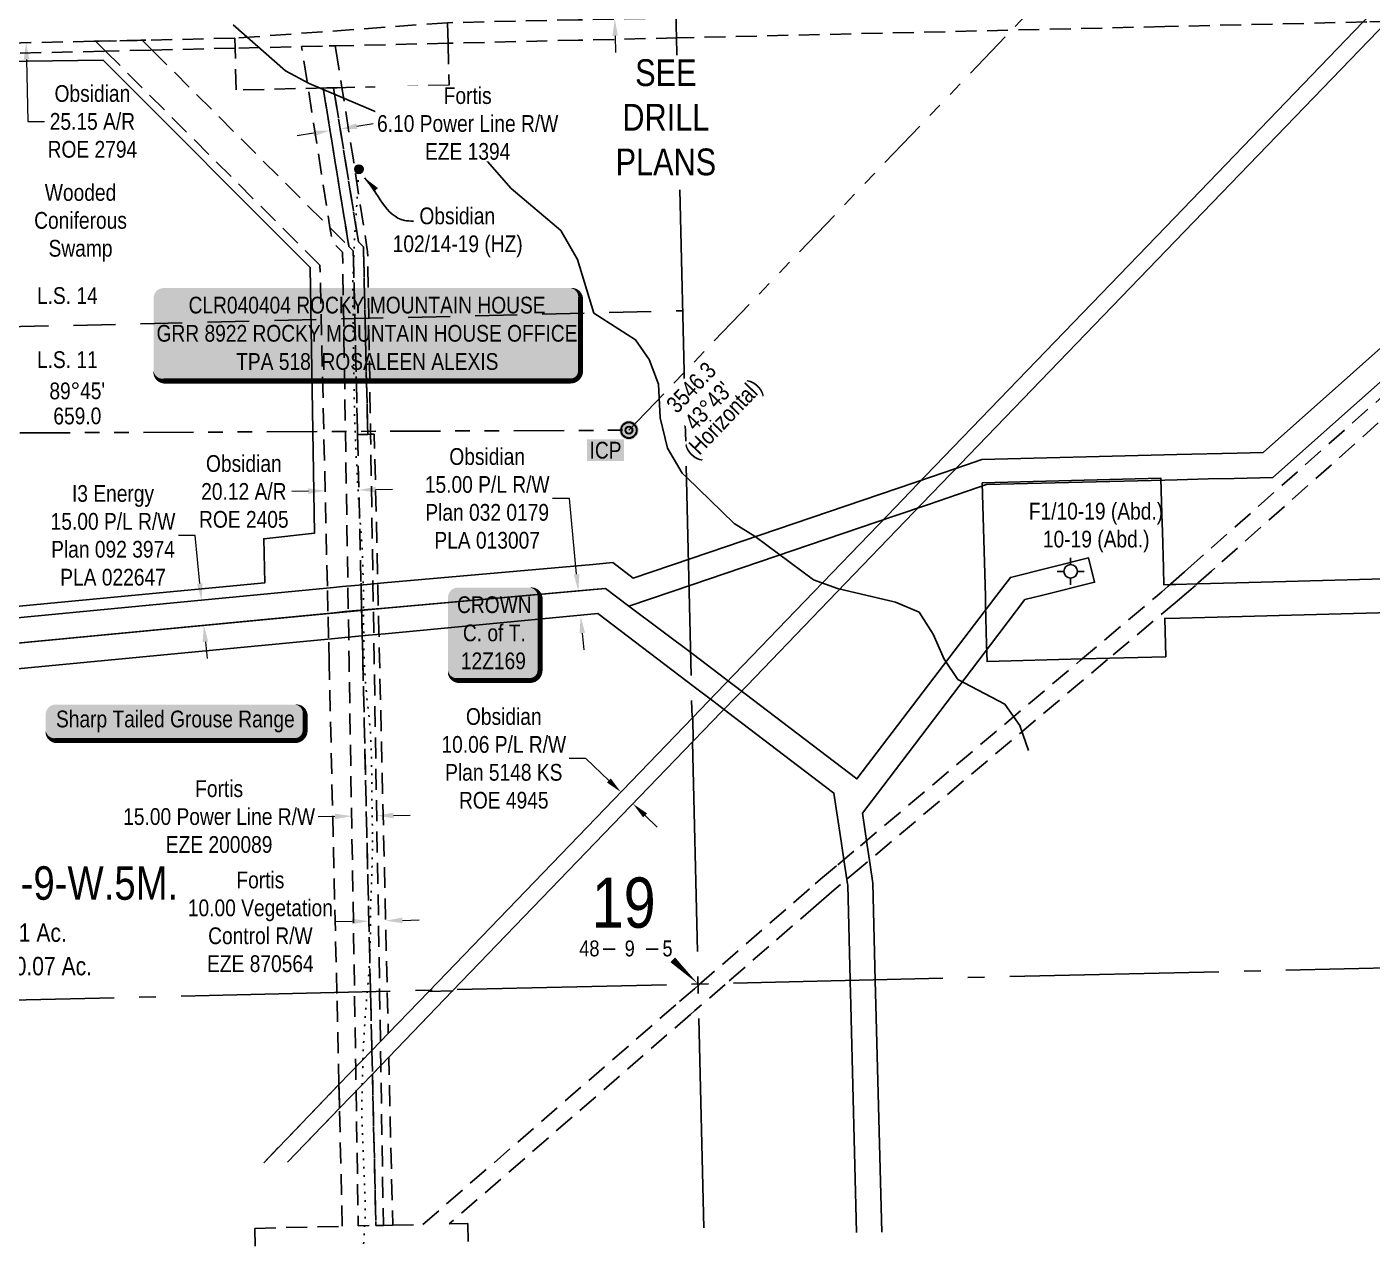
# Model space of a CAD drawing. Extents: x 608511 to 625740, y 5884551 to 5895090.
# Drawn here: x 612879 to 613683, y 5890809 to 5891537 of the extents above; entities that cross this region are included whole.
import ezdxf
from ezdxf.enums import TextEntityAlignment as Align

# ---------------------------------------------------------------- set-up
doc = ezdxf.new("R2010")
doc.units = 0
doc.header["$LTSCALE"] = 5
doc.header["$PDSIZE"] = 0.5
for name, pattern in [('foc-ACCESSROAD', [3.75, 2.5, -1.25]), ('foc-DOT', [1, 0.2, -0.8]), ('foc-DRILLPATH', [14.75, 6, -1.75, 1.75, -1.75, 1.75, -1.75]), ('foc-FLOWLINE', [3.75, 2.5, -1.25]), ('foc-LSD', [8, 5, -3]), ('foc-QUARTERLINE', [33, 25, -3, 2, -3])]:
    doc.linetypes.add(name, pattern=pattern)
doc.layers.get('Defpoints').update_dxf_attribs({"color": 9})
for name, color, linetype in [('10', 1, 'Continuous'), ('9', 3, 'Continuous'), ('ABADATA-DRILL', 8, 'foc-DOT'), ('ABADATA-DRILL-T', 8, 'Continuous'), ('AS-OWNER', 7, 'Continuous'), ('AS-WILDLIFE-BLOCK', 131, 'Continuous'), ('C-AR', 13, 'foc-ACCESSROAD'), ('C-RW', 13, 'Continuous'), ('C-SYMBOL', 7, 'Continuous'), ('C-WS', 13, 'foc-ACCESSROAD'), ('F-AR', 190, 'foc-ACCESSROAD'), ('F-EZE', 190, 'foc-FLOWLINE'), ('L-AREAREQUIRED', 7, 'Continuous'), ('L-BD', 7, 'Continuous'), ('L-DETAIL-T', 3, 'Continuous'), ('L-MON', 1, 'Continuous'), ('L-SECLBL', 7, 'Continuous'), ('L-SECQ', 8, 'foc-QUARTERLINE'), ('L-SECTION-LSD', 7, 'foc-LSD'), ('MSL', 7, 'Continuous'), ('P-PDRILLPATH', 12, 'foc-DRILLPATH'), ('T-WATER', 160, 'Continuous'), ('WETLAND', 143, 'Continuous')]:
    doc.layers.add(name, color=color, linetype=linetype)
for name, color, linetype, lineweight in [('C-AR-T', 13, 'Continuous', 9), ('C-RW-T', 13, 'Continuous', 9), ('F-EZE-T', 190, 'Continuous', 9)]:
    doc.layers.add(name, color=color, linetype=linetype, lineweight=lineweight)
doc.styles.add('100L', font='ARIALN.TTF', dxfattribs={"height": 11})
doc.styles.add('175L', font='ARIALN.TTF', dxfattribs={"height": 20})
doc.styles.add('80', font='ARIALN.TTF', dxfattribs={"height": 10})
doc.styles.add('80CG', font='ARIALN.TTF', dxfattribs={"height": 10})
doc.styles.add('80L', font='ARIALN.TTF', dxfattribs={"height": 10})
doc.styles.add('SIMPLEX', font='ARIALN.TTF')
doc.dimstyles.new('Compass 5 000', dxfattribs={"dimscale": 5, "dimtxt": 9, "dimasz": 2, "dimexe": 0.2, "dimexo": 0.0625, "dimgap": 0.5, "dimtad": 0, "dimtih": 1, "dimtoh": 1, "dimzin": 0, "dimdsep": 46, "dimtxsty": '80CG', "dimcen": 0.1, "dimse1": 1, "dimse2": 1, "dimclrd": 256, "dimclrt": 256, "dimaunit": 1, "dimadec": 4, "dimazin": 0, "dimtfac": 0.06, "dimtofl": 0, "dimtmove": 0, "dimatfit": 1, "dimfxl": 0.2, "dimtolj": 1, "dimtzin": 0, "dimlwd": -1, "dimarcsym": 0})

# ---------------------------------------------------------------- blocks, each defined once
blk = doc.blocks.new('L-SECLBL')
at = {"layer": '9', "color": 7}
for p, q in [((-5.08, -27.83), (-12.29, -27.83)), ((20.7, -27.83), (13.5, -27.83))]:
    blk.add_line(p, q, dxfattribs=at)
at = {"layer": '10', "color": 2, "style": 'SIMPLEX'}
blk.add_attdef('SEC', text='', height=30, dxfattribs=at).set_placement((0, 0), align=Align.MIDDLE)
at = {"layer": '10', "color": 5, "style": '80L'}
blk.add_attdef('TWP', text='', height=9.5, dxfattribs=at).set_placement((-14.43, -27.37), align=Align.MIDDLE_RIGHT)
blk.add_attdef('RGE', text='', height=9.5, dxfattribs=at).set_placement((3.62, -27.37), align=Align.MIDDLE_CENTER)
blk.add_attdef('MER', text='', height=9.5, dxfattribs=at).set_placement((23.17, -27.37), align=Align.MIDDLE_LEFT)
blk = doc.blocks.new('*U47')
h = blk.add_hatch(color=255)
edge = h.paths.add_edge_path()
edge.add_line((-121.5, -28.5), (121.5, -28.5))
edge.add_arc((121.5, -22.5), 6, 270, 360)
edge.add_line((127.5, -22.5), (127.5, 21))
edge.add_arc((121.5, 21), 6, 0, 90)
edge.add_line((121.5, 27), (-121.5, 27))
edge.add_arc((-121.5, 21), 6, 90, 180)
edge.add_line((-127.5, 21), (-127.5, -22.5))
edge.add_arc((-121.5, -22.5), 6, 180, 270)
at = {"color": 44, "flags": 128}
blk.add_lwpolyline([(-121.5, -28.5, 3, 3, 0), (121.5, -28.5, 3, 3, 0.414214), (127.5, -22.5, 3, 3, 0), (127.5, 21, 3, 0, 0.414214), (121.5, 27, 0, 0, 0), (-121.5, 27, 0, 0, 0.414214), (-127.5, 21, 0, 0, 0), (-127.5, -22.5, 0, 3, 0.414214)], format="xyseb", close=True, dxfattribs=at)
at = {"color": 44, "style": '80'}
blk.add_attdef('ENTER_TEXT_001', (-35.99, -5), '', height=10, dxfattribs=at)
blk = doc.blocks.new('*D49')
at = {"layer": 'Defpoints', "color": 0, "transparency": 16777216}
for p in [(613073.38, 5891065.46), (613073.44, 5891061.61), (613088.43, 5891061.86)]:
    blk.add_point(p, dxfattribs=at)
at = {"layer": 'F-EZE-T', "transparency": 16777216}
for p, q in [((613063.38, 5891065.3), (613053.38, 5891065.14)), ((613098.37, 5891065.87), (613108.37, 5891066.03))]:
    blk.add_line(p, q, dxfattribs=at)
for points in [[(613063.35, 5891066.97), (613063.41, 5891063.64), (613073.38, 5891065.46)], [(613098.34, 5891067.53), (613098.4, 5891064.2), (613088.37, 5891065.71)]]:
    blk.add_solid(points, dxfattribs=at)
at = {"layer": 'F-EZE-T', "transparency": 16777216, "insert": (612994.24, 5891065.14), "char_height": 10, "attachment_point": 5, "style": '80CG'}
blk.add_mtext('\\A1;Fortis\\P15.00 Power Line R/W\\PEZE 200089', dxfattribs=at)
blk = doc.blocks.new('*D50')
at = {"layer": 'Defpoints', "color": 0, "transparency": 16777216}
for p in [(613059.28, 5891482.89), (613065.29, 5891483.87), (613066.57, 5891475.92)]:
    blk.add_point(p, dxfattribs=at)
at = {"layer": 'F-EZE-T', "transparency": 16777216}
for p, q in [((613050.7, 5891473.36), (613040.83, 5891471.76)), ((613076.44, 5891477.52), (613086.32, 5891479.12))]:
    blk.add_line(p, q, dxfattribs=at)
for points in [[(613076.18, 5891479.16), (613076.71, 5891475.87), (613066.57, 5891475.92)], [(613050.43, 5891475), (613050.96, 5891471.71), (613060.57, 5891474.95)]]:
    blk.add_solid(points, dxfattribs=at)
at = {"layer": 'F-EZE-T', "transparency": 16777216, "insert": (613142.68, 5891479.12), "char_height": 10, "attachment_point": 5, "style": '80CG', "bg_fill": 3, "box_fill_scale": 1.1, "bg_fill_color": 256, "bg_fill_true_color": 13158600, "bg_fill_transparency": 0}
blk.add_mtext('\\A1;Fortis\\P6.10 Power Line R/W\\PEZE 1394', dxfattribs=at)
blk = doc.blocks.new('*D51')
at = {"layer": 'Defpoints', "color": 0, "transparency": 16777216}
for p in [(613083.56, 5891007.57), (613093.56, 5891007.8), (613083.67, 5891002.76)]:
    blk.add_point(p, dxfattribs=at)
at = {"layer": 'F-EZE-T', "transparency": 16777216}
for p, q in [((613073.68, 5891002.53), (613063.68, 5891002.29)), ((613103.67, 5891003.22), (613113.67, 5891003.45))]:
    blk.add_line(p, q, dxfattribs=at)
for points in [[(613073.64, 5891004.19), (613073.72, 5891000.86), (613083.67, 5891002.76)], [(613103.63, 5891004.89), (613103.71, 5891001.56), (613093.68, 5891002.99)]]:
    blk.add_solid(points, dxfattribs=at)
at = {"layer": 'F-EZE-T', "transparency": 16777216, "insert": (613018.88, 5891002.29), "char_height": 10, "attachment_point": 5, "style": '80CG'}
blk.add_mtext('\\A1;Fortis\\P10.00 Vegetation \\PControl R/W\\PEZE 870564', dxfattribs=at)
blk = doc.blocks.new('*D54')
at = {"layer": 'C-RW-T', "transparency": 16777216}
for p, q in [((613203.42, 5891255.19), (613193.42, 5891255.19)), ((613207.77, 5891209.92), (613203.42, 5891255.19)), ((613211.14, 5891174.85), (613212.1, 5891164.9))]:
    blk.add_line(p, q, dxfattribs=at)
for points in [[(613209.43, 5891210.08), (613206.11, 5891209.76), (613208.73, 5891199.97)], [(613212.8, 5891175.01), (613209.48, 5891174.69), (613210.18, 5891184.8)]]:
    blk.add_solid(points, dxfattribs=at)
at = {"layer": 'Defpoints', "color": 0, "transparency": 16777216}
for p in [(613208.73, 5891199.97), (612856.72, 5891166.14), (612858.18, 5891150.97)]:
    blk.add_point(p, dxfattribs=at)
at = {"layer": 'C-RW-T', "transparency": 16777216, "insert": (613154.33, 5891255.19), "char_height": 10, "attachment_point": 5, "style": '80CG'}
blk.add_mtext('\\A1;Obsidian\\P15.00 P/L R/W\\PPlan 032 0179\\PPLA 013007', dxfattribs=at)
blk = doc.blocks.new('*D55')
at = {"layer": 'C-RW-T', "transparency": 16777216}
for p, q in [((612979.95, 5891233.14), (612969.95, 5891233.14)), ((612982.71, 5891204.41), (612979.95, 5891233.14)), ((612986.06, 5891169.56), (612987.02, 5891159.61))]:
    blk.add_line(p, q, dxfattribs=at)
for points in [[(612984.37, 5891204.57), (612981.05, 5891204.25), (612983.67, 5891194.45)], [(612987.72, 5891169.72), (612984.4, 5891169.4), (612985.11, 5891179.51)]]:
    blk.add_solid(points, dxfattribs=at)
at = {"layer": 'Defpoints', "color": 0, "transparency": 16777216}
for p in [(612938.93, 5891190.16), (612983.67, 5891194.45), (612940.37, 5891175.22)]:
    blk.add_point(p, dxfattribs=at)
at = {"layer": 'C-RW-T', "transparency": 16777216, "insert": (612930.87, 5891233.14), "char_height": 10, "attachment_point": 5, "style": '80CG'}
blk.add_mtext('\\A1;I3 Energy\\P15.00 P/L R/W\\PPlan 092 3974\\PPLA 022647', dxfattribs=at)
blk = doc.blocks.new('*D57')
at = {"layer": 'C-RW-T', "transparency": 16777216}
for p, q in [((612882.08, 5891643.03), (612881.82, 5891653.03)), ((612882.86, 5891612.95), (612883.46, 5891589.96)), ((612883.46, 5891589.96), (612893.46, 5891589.96))]:
    blk.add_line(p, q, dxfattribs=at)
for points in [[(612883.75, 5891643.08), (612880.42, 5891642.99), (612882.34, 5891633.04)], [(612884.53, 5891612.99), (612881.2, 5891612.91), (612882.6, 5891622.95)]]:
    blk.add_solid(points, dxfattribs=at)
at = {"layer": 'Defpoints', "color": 0, "transparency": 16777216}
for p in [(612951.95, 5891634.85), (612882.6, 5891622.95)]:
    blk.add_point(p, dxfattribs=at)
at = {"layer": 'C-RW-T', "transparency": 16777216, "insert": (612932.55, 5891589.96), "char_height": 10, "attachment_point": 5, "style": '80CG', "bg_fill": 3, "box_fill_scale": 1.1, "bg_fill_color": 256, "bg_fill_true_color": 13158600, "bg_fill_transparency": 0}
blk.add_mtext('\\A1;Obsidian\\P10.00 P/L R/W\\PPlan 094 0879\\PPLA 033152', dxfattribs=at)
at = {"layer": 'Defpoints', "color": 0, "transparency": 16777216}
blk.add_point((612952.21, 5891624.76), dxfattribs=at)
blk = doc.blocks.new('*D59')
at = {"layer": 'C-AR-T', "transparency": 16777216}
for p, q in [((613047.58, 5891259.58), (613037.58, 5891259.35)), ((613087.69, 5891260.52), (613097.69, 5891260.75))]:
    blk.add_line(p, q, dxfattribs=at)
for points in [[(613047.54, 5891261.25), (613047.62, 5891257.92), (613057.58, 5891259.82)], [(613087.66, 5891262.18), (613087.73, 5891258.85), (613077.7, 5891260.28)]]:
    blk.add_solid(points, dxfattribs=at)
at = {"layer": 'Defpoints', "color": 0, "transparency": 16777216}
for p in [(613055.43, 5891352.42), (613075.55, 5891352.89), (613057.58, 5891259.82)]:
    blk.add_point(p, dxfattribs=at)
at = {"layer": 'C-AR-T', "transparency": 16777216, "insert": (613009.01, 5891259.35), "char_height": 10, "attachment_point": 5, "style": '80CG'}
blk.add_mtext('\\A1;Obsidian\\P20.12 A/R\\PROE 2405', dxfattribs=at)
blk = doc.blocks.new('*D62')
at = {"layer": 'C-AR-T', "transparency": 16777216}
for p, q in [((612878.21, 5891562.48), (612877.99, 5891572.47)), ((612879.22, 5891517.4), (612880.04, 5891480.37)), ((612880.04, 5891480.37), (612890.04, 5891480.37))]:
    blk.add_line(p, q, dxfattribs=at)
for points in [[(612879.88, 5891562.51), (612876.54, 5891562.44), (612878.43, 5891552.48)], [(612880.88, 5891517.44), (612877.55, 5891517.36), (612878.99, 5891527.4)]]:
    blk.add_solid(points, dxfattribs=at)
at = {"layer": 'Defpoints', "color": 0, "transparency": 16777216}
for p in [(612846.57, 5891551.77), (612878.99, 5891527.4), (612847.13, 5891526.69)]:
    blk.add_point(p, dxfattribs=at)
at = {"layer": 'C-AR-T', "transparency": 16777216, "insert": (612918.56, 5891480.37), "char_height": 10, "attachment_point": 5, "style": '80CG'}
blk.add_mtext('\\A1;Obsidian\\P25.15 A/R\\PROE 2794', dxfattribs=at)
blk = doc.blocks.new('*D63')
at = {"layer": 'C-AR-T', "transparency": 16777216}
for p, q in [((613229.2, 5891604.84), (613219.2, 5891604.84)), ((613229.8, 5891576.71), (613229.2, 5891604.84)), ((613230.77, 5891531.56), (613230.99, 5891521.56))]:
    blk.add_line(p, q, dxfattribs=at)
for points in [[(613231.47, 5891576.74), (613228.14, 5891576.67), (613230.02, 5891566.71)], [(613232.44, 5891531.59), (613229.11, 5891531.52), (613230.56, 5891541.55)]]:
    blk.add_solid(points, dxfattribs=at)
at = {"layer": 'Defpoints', "color": 0, "transparency": 16777216}
for p in [(613170.77, 5891565.44), (613171.31, 5891540.28), (613230.56, 5891541.55)]:
    blk.add_point(p, dxfattribs=at)
at = {"layer": 'C-AR-T', "transparency": 16777216, "insert": (613190.67, 5891604.84), "char_height": 10, "attachment_point": 5, "style": '80CG'}
blk.add_mtext('\\A1;Obsidian\\P25.15 A/R\\PROE 3083', dxfattribs=at)
blk = doc.blocks.new('*D66')
at = {"layer": 'C-AR-T', "transparency": 16777216}
for p, q in [((613213.34, 5891099.91), (613203.34, 5891099.91)), ((613226.97, 5891086.77), (613213.34, 5891099.91)), ((613248.62, 5891065.91), (613255.82, 5891058.97))]:
    blk.add_line(p, q, dxfattribs=at)
for points in [[(613228.13, 5891087.97), (613225.82, 5891085.57), (613234.18, 5891079.83)], [(613249.77, 5891067.11), (613247.46, 5891064.71), (613241.41, 5891072.85)]]:
    blk.add_solid(points, dxfattribs=at)
at = {"layer": 'Defpoints', "color": 0, "transparency": 16777216}
for p in [(613234.18, 5891079.83), (613039, 5890877.3), (613046.24, 5890870.32)]:
    blk.add_point(p, dxfattribs=at)
at = {"layer": 'C-AR-T', "transparency": 16777216, "insert": (613164.25, 5891099.91), "char_height": 10, "attachment_point": 5, "style": '80CG'}
blk.add_mtext('\\A1;Obsidian\\P10.06 P/L R/W\\PPlan 5148 KS\\PROE 4945', dxfattribs=at)
blk = doc.blocks.new('plbh')
at = {"layer": 'L-MON'}
h = blk.add_hatch(color=255, dxfattribs=at)
h.dxf.hatch_style = 1
edge = h.paths.add_edge_path()
edge.add_arc((0, 0), 1.16, 0, 360)
h = blk.add_hatch(color=256, dxfattribs=at)
h.dxf.hatch_style = 1
h.paths.add_polyline_path([(-0.96, 0, 1), (0.96, 0, 1)])
h.paths.add_polyline_path([(0.91, 0, -1), (-0.91, 0, -1)], flags=16)
h.paths.add_polyline_path([(0.45, 0, -1), (-0.45, 0, -1)], flags=0)
h = blk.add_hatch(color=256, dxfattribs=at)
h.dxf.hatch_style = 1
h.paths.add_polyline_path([(-0.45, 0, 1), (0.45, 0, 1)])
h.paths.add_polyline_path([(0.4, 0, -1), (-0.4, 0, -1)], flags=16)
at = {"layer": 'L-MON', "color": 240}
for radius in [0.96, 0.91, 0.45, 0.4]:
    blk.add_circle((0, 0), radius, dxfattribs=at)
blk = doc.blocks.new('ICP_text')
at = {"color": 14, "insert": (-10.78, -0.47), "char_height": 10, "attachment_point": 5, "style": '80L', "bg_fill": 1, "box_fill_scale": 1.15, "bg_fill_color": 255, "bg_fill_transparency": 0}
blk.add_mtext_dynamic_manual_height_columns('ICP', width=19.0702, gutter_width=47.5, heights=[0], dxfattribs=at)
blk = doc.blocks.new('*U69')
h = blk.add_hatch(color=255)
edge = h.paths.add_edge_path()
edge.add_line((-21.5, -28.5), (21.5, -28.5))
edge.add_arc((21.5, -22.5), 6, 270, 360)
edge.add_line((27.5, -22.5), (27.5, 21))
edge.add_arc((21.5, 21), 6, 0, 90)
edge.add_line((21.5, 27), (-21.5, 27))
edge.add_arc((-21.5, 21), 6, 90, 180)
edge.add_line((-27.5, 21), (-27.5, -22.5))
edge.add_arc((-21.5, -22.5), 6, 180, 270)
at = {"color": 14, "flags": 128}
blk.add_lwpolyline([(-21.5, -28.5, 3, 3, 0), (21.5, -28.5, 3, 3, 0.414214), (27.5, -22.5, 3, 3, 0), (27.5, 21, 3, 0, 0.414214), (21.5, 27, 0, 0, 0), (-21.5, 27, 0, 0, 0.414214), (-27.5, 21, 0, 0, 0), (-27.5, -22.5, 0, 3, 0.414214)], format="xyseb", close=True, dxfattribs=at)
at = {"color": 14, "style": '80'}
blk.add_attdef('ENTER_TEXT_001', (-26.85, -4.92), '', height=10, dxfattribs=at)
blk = doc.blocks.new('*U70')
h = blk.add_hatch(color=255)
edge = h.paths.add_edge_path()
edge.add_line((-71.5, -11.5), (71.5, -11.5))
edge.add_arc((71.5, -5.5), 6, 270, 360)
edge.add_line((77.5, -5.5), (77.5, 4))
edge.add_arc((71.5, 4), 6, 0, 90)
edge.add_line((71.5, 10), (-71.5, 10))
edge.add_arc((-71.5, 4), 6, 90, 180)
edge.add_line((-77.5, 4), (-77.5, -5.5))
edge.add_arc((-71.5, -5.5), 6, 180, 270)
at = {"color": 131, "flags": 128}
blk.add_lwpolyline([(-71.5, -11.5, 3, 3, 0), (71.5, -11.5, 3, 3, 0.414214), (77.5, -5.5, 3, 3, 0), (77.5, 4, 3, 0, 0.414214), (71.5, 10, 0, 0, 0), (-71.5, 10, 0, 0, 0.414214), (-77.5, 4, 0, 0, 0), (-77.5, -5.5, 0, 3, 0.414214)], format="xyseb", close=True, dxfattribs=at)
at = {"color": 131, "style": '80'}
blk.add_attdef('ENTER_TEXT_001', (-35.99, -5), '', height=10, dxfattribs=at)
blk = doc.blocks.new('BH-Existing')
at = {"layer": 'ABADATA-DRILL-T'}
h = blk.add_hatch(color=256, dxfattribs=at)
h.dxf.hatch_style = 1
edge = h.paths.add_edge_path()
edge.add_arc((0, 0), 0.5, 0, 360)
blk.add_circle((0, 0), 0.5, dxfattribs=at)
blk = doc.blocks.new('GABD')
for p, q in [((0, 0.81), (0, 1.62)), ((-0.81, 0), (-1.62, 0)), ((1.62, 0), (0.81, 0)), ((0, -0.81), (0, -1.62))]:
    blk.add_line(p, q)
blk.add_circle((0, 0), 0.8)

msp = doc.modelspace()

# ---------------------------------------------------------------- linework, layer by layer
at = {"layer": 'ABADATA-DRILL', "flags": 128}
msp.add_lwpolyline([(613080.544, 5890810.103), (613080.859, 5890815.699), (613081.365, 5890823.503), (613081.524, 5890831.999), (613081.298, 5890840.746), (613080.983, 5890849.391), (613080.597, 5890858.125), (613080.121, 5890867.676), (613079.789, 5890876.221), (613079.538, 5890886.418), (613079.552, 5890895.991), (613079.747, 5890905.528), (613079.971, 5890915.086), (613080.302, 5890924.826), (613080.779, 5890934.24), (613081.379, 5890944.017), (613082.089, 5890953.757), (613082.944, 5890963.259), (613083.743, 5890972.631), (613084.319, 5890982.127), (613084.539, 5890991.465), (613084.569, 5891001.168), (613084.656, 5891010.633), (613084.963, 5891020.063), (613085.358, 5891029.595), (613085.665, 5891039.035), (613085.808, 5891048.661), (613085.775, 5891058.083), (613085.622, 5891067.532), (613085.516, 5891076.702), (613085.524, 5891086.095), (613085.325, 5891095.783), (613085.04, 5891105.309), (613084.65, 5891115.042), (613083.819, 5891124.375), (613082.76, 5891133.623), (613081.886, 5891142.665), (613081.167, 5891152.39), (613080.797, 5891162.124), (613080.64, 5891171.293), (613080.517, 5891180.743), (613080.493, 5891190.205), (613080.45, 5891199.637), (613080.207, 5891209.083), (613079.941, 5891218.65), (613079.549, 5891228.053), (613078.827, 5891237.429), (613078.058, 5891246.723), (613077.447, 5891256.061), (613076.922, 5891265.562), (613076.42, 5891274.972), (613075.927, 5891284.403), (613075.475, 5891293.805), (613075.183, 5891303.191), (613074.993, 5891312.929), (613074.8, 5891322.357), (613074.657, 5891331.786), (613074.575, 5891341.197), (613074.373, 5891350.585), (613074.241, 5891359.995), (613074.19, 5891369.776), (613074.088, 5891379.176), (613074.192, 5891388.761), (613074.552, 5891398.073), (613074.968, 5891407.535), (613075.495, 5891417.01), (613076.174, 5891426.349), (613077.061, 5891440.064), (613077.742, 5891451.853)], dxfattribs=at)
at = {"layer": 'C-AR'}
for points in [[(613015.847, 5890808.657), (613015.601, 5890819.257), (613067.766, 5890820.467), (613066.131, 5890890.965), (613065.803, 5890905.112), (613064.543, 5890959.443), (613059.963, 5891156.963), (613059.613, 5891172.003), (613059.246, 5891187.831), (613058.897, 5891202.874), (613054.451, 5891394.498), (612926.415, 5891522.386), (612920.476, 5891528.319), (612945.363, 5891528.842), (612948.377, 5891528.908), (612954.256, 5891523.033), (613060.441, 5891416.97), (613071.763, 5891405.661), (613074.39, 5891403.037), (613076.934, 5891293.359), (613078.993, 5891204.674), (613079.342, 5891189.639), (613079.708, 5891173.872), (613080.056, 5891158.832), (613084.668, 5890959.924), (613085.467, 5890925.518), (613085.795, 5890911.37), (613087.892, 5890820.949), (613092.322, 5890821.036), (613097.895, 5890821.165), (613115.946, 5890821.584), (613269.236, 5890954.676), (613278.124, 5890962.392), (613280.68, 5890964.611), (613350.22, 5891024.988), (613353.469, 5891027.81), (613363.713, 5891036.436), (613377.206, 5891047.799), (613508.737, 5891158.576), (613553.203, 5891196.026), (613555.919, 5891198.314), (613557.196, 5891199.389), (613561.126, 5891202.871), (613564.143, 5891205.543), (613570.823, 5891211.461), (613572.744, 5891213.163), (613829.049, 5891440.225)], [(613770.653, 5891375.011), (613588.868, 5891213.558), (613586.956, 5891211.859), (613577.279, 5891203.265), (613574.642, 5891200.923), (613569.3, 5891196.423), (613566.369, 5891193.955), (613524.829, 5891158.968), (613378.92, 5891036.085), (613365.427, 5891024.722), (613360.068, 5891020.208), (613350.809, 5891012.168), (613296.466, 5890964.986), (613278.413, 5890949.313), (613275.835, 5890947.075), (613131.719, 5890821.95), (613142.821, 5890822.206), (613143.062, 5890811.501)], [(613020.87, 5890858.486), (613065.804, 5890905.113), (613066.132, 5890890.965), (613035.143, 5890858.806)]]:
    msp.add_lwpolyline(points, dxfattribs=at)
at = {"layer": 'C-RW'}
for points in [[(613691.793, 5891540.156), (613559.868, 5891403.281), (613436.859, 5891275.67), (613414.188, 5891252.147), (613358.18, 5891194.036), (613304.539, 5891138.385), (613294.063, 5891127.515), (613283.578, 5891116.638), (613277.434, 5891110.261), (613277.1, 5891124.412), (613277.1, 5891124.412), (613286.019, 5891133.665), (613296.496, 5891144.535), (613343.913, 5891193.729), (613393.452, 5891245.127), (613416.133, 5891268.658), (613559.561, 5891417.455), (613677.505, 5891539.824), (613683.195, 5891545.728)], [(612746.732, 5891171.684), (613062.617, 5891202.041), (613067.975, 5891202.557), (613082.711, 5891203.863), (613092.699, 5891204.748), (613217.336, 5891215.799), (613229.448, 5891216.872), (613241.491, 5891207.685), (613276.138, 5891219.448), (613419.781, 5891268.215), (613440.5, 5891275.249), (613449.833, 5891278.418), (613558.725, 5891281.221), (613566.131, 5891281.401), (613602.238, 5891282.276), (613617.702, 5891282.65), (613831.779, 5891473.009)], [(613832.266, 5891453.361), (613623.542, 5891267.778), (613600.35, 5891267.221), (613584.89, 5891266.85), (613566.472, 5891266.396), (613559.128, 5891266.213), (613452.5, 5891263.473), (613417.854, 5891251.701), (613397.126, 5891244.658), (613276.503, 5891203.677), (613238.853, 5891190.835), (613224.974, 5891201.409), (613217.678, 5891200.762), (613093.065, 5891189.714), (613083.076, 5891188.828), (613069.356, 5891187.612), (613062.982, 5891186.999), (612742.193, 5891156.17)], [(612742.193, 5891156.17), (613093.541, 5891189.756), (613093.541, 5891189.756), (613093.541, 5891189.756), (613093.541, 5891189.756), (613224.974, 5891201.409), (613224.974, 5891201.409), (613238.853, 5891190.835), (613277.479, 5891161.939), (613300.294, 5891144.644), (613308.351, 5891138.512), (613375.139, 5891087.686), (613454.314, 5891191.697), (613458.039, 5891196.59), (613466.768, 5891208.057), (613513.49, 5891219.727), (613517.122, 5891205.183), (613485.333, 5891197.243), (613475.514, 5891194.79), (613454.955, 5891167.781), (613390.573, 5891083.206), (613378.387, 5891067.196), (613381.227, 5891048.095), (613382.969, 5891036.384), (613384.591, 5891025.477), (613386.087, 5890967.324), (613386.466, 5890952.616), (613389.955, 5890817.02)], [(613374.962, 5890816.685), (613371.465, 5890952.591), (613371.096, 5890966.933), (613371.079, 5890967.598), (613369.623, 5891024.175), (613369.502, 5891024.99), (613367.761, 5891036.7), (613365.703, 5891050.534), (613361.447, 5891079.259), (613297.9, 5891127.618), (613289.842, 5891133.75), (613277.947, 5891142.735), (613220.465, 5891186.544), (613093.424, 5891174.431), (613083.439, 5891173.479), (613063.35, 5891171.564), (612740.196, 5891140.771)], [(613020.87, 5890858.486), (613065.804, 5890905.113), (613085.467, 5890925.517), (613095.24, 5890935.659), (613119.414, 5890960.755), (613133.705, 5890961.096), (613095.569, 5890921.513), (613085.796, 5890911.37), (613066.132, 5890890.965), (613035.143, 5890858.806)]]:
    msp.add_lwpolyline(points, dxfattribs=at)
msp.add_lwpolyline([(613277.434, 5891110.261), (613133.705, 5890961.096), (613119.414, 5890960.755), (613277.1, 5891124.412), (613277.434, 5891110.261)], close=True, dxfattribs=at)
at = {"layer": 'C-WS'}
msp.add_lwpolyline([(613130.721, 5891539.408), (613130.867, 5891533.003), (613131.001, 5891527.138), (613131.572, 5891502.095), (613064.686, 5891500.569), (613058.549, 5891500.429), (613004.434, 5891499.195), (613003.81, 5891524.182), (613003.661, 5891530.158), (612950.467, 5891528.956), (612947.453, 5891528.89), (612922.565, 5891528.367), (612919.551, 5891528.304), (612661.628, 5891522.554)], dxfattribs=at)
at = {"layer": 'Defpoints'}
for p in [(613077.757, 5891451.809), (613502.79, 5891211.684), (613502.79, 5891211.684)]:
    msp.add_point(p, dxfattribs=at)
at = {"layer": 'F-AR'}
msp.add_lwpolyline([(613690.892, 5891551.594), (613669.585, 5891551.131), (613558.815, 5891548.635), (613539.541, 5891548.208), (613267.413, 5891542.346), (613208.703, 5891541.083), (613130.721, 5891539.408), (613003.661, 5891530.158), (612950.467, 5891528.956), (612947.453, 5891528.89), (612922.565, 5891528.367), (612919.551, 5891528.304), (612661.628, 5891522.554)], dxfattribs=at)
at = {"layer": 'F-EZE'}
msp.add_lwpolyline([(613693.883, 5891540.204), (613679.594, 5891539.871), (613559.066, 5891537.073), (613267.679, 5891530.319), (613208.965, 5891528.951), (613131.001, 5891527.138), (613003.81, 5891524.182), (612953.39, 5891523.012), (612925.498, 5891522.365), (612661.777, 5891516.252)], dxfattribs=at)
at = {"layer": 'F-EZE', "flags": 128}
for points in [[(613064.031, 5891523.482), (613067.624, 5891500.636), (613074.403, 5891457.528), (613082.936, 5891402.442), (613084.694, 5891293.539), (613086.119, 5891205.298), (613086.362, 5891190.253), (613086.616, 5891174.514), (613086.859, 5891159.464), (613090.078, 5890960.053), (613090.55, 5890930.792), (613090.78, 5890916.543), (613092.322, 5890821.036), (613087.892, 5890820.954), (613077.326, 5890820.794), (613076.028, 5890901.234), (613075.798, 5890915.484), (613075.085, 5890959.694), (613071.883, 5891158.071), (613071.64, 5891173.122), (613071.384, 5891188.942), (613071.141, 5891203.986), (613067.939, 5891402.385), (613061.755, 5891408.563), (613060.441, 5891416.97), (613047.433, 5891500.175), (613043.535, 5891525.107), (613063.632, 5891525.574), (613064.031, 5891523.482)], [(613083.008, 5891293.5), (613084.694, 5891293.539), (613086.909, 5891293.591), (613088.97, 5891205.548), (613089.323, 5891190.513), (613089.688, 5891174.801), (613090.034, 5891159.76), (613094.67, 5890960.163), (613095.241, 5890935.659), (613090.55, 5890930.793), (613085.467, 5890925.518), (613084.668, 5890959.924), (613080.05, 5891158.832), (613079.703, 5891173.872), (613079.337, 5891189.639), (613078.986, 5891204.674), (613076.925, 5891293.359), (613083.008, 5891293.5)], [(613097.895, 5890821.165), (613092.322, 5890821.036), (613087.892, 5890820.949), (613085.795, 5890911.37), (613090.78, 5890916.543), (613095.569, 5890921.513), (613097.895, 5890821.165)]]:
    msp.add_lwpolyline(points, close=True, dxfattribs=at)
at = {"layer": 'F-EZE'}
for points in [[(613062.596, 5891500.522), (613077.465, 5891408.549), (613080.436, 5891405.613), (613083.008, 5891293.5), (613076.925, 5891293.359), (613074.39, 5891403.037), (613071.765, 5891405.649), (613056.459, 5891500.382), (613062.596, 5891500.522)], [(613076.925, 5891293.359), (613083.008, 5891293.5), (613080.436, 5891405.613), (613077.465, 5891408.549), (613062.596, 5891500.522), (613056.459, 5891500.382), (613071.765, 5891405.649), (613074.39, 5891403.037), (613076.925, 5891293.359)]]:
    msp.add_lwpolyline(points, close=True, dxfattribs=at)
at = {"layer": 'L-SECLBL', "flags": 128}
msp.add_lwpolyline([(613280.306, 5890965.221, 0, 3.998, 0), (613265.156, 5890979.641, 0, 0, 0)], format="xyseb", dxfattribs=at)
at = {"layer": 'L-SECQ', "flags": 128}
for points in [[(613261.874, 5891769.407), (613283.757, 5890814.646)], [(612476.652, 5890946.251), (614083.86, 5890984.19)]]:
    msp.add_lwpolyline(points, dxfattribs=at)
at = {"layer": 'L-SECTION-LSD', "flags": 128}
msp.add_lwpolyline([(612467.405, 5891348.124), (613271.09, 5891367.314)], dxfattribs=at)
at = {"layer": 'MSL'}
msp.add_lwpolyline([(613558.16, 5891213.68), (613558.428, 5891203.678), (613562.44, 5891203.786), (613565.513, 5891203.868), (613578.592, 5891204.218), (613601.831, 5891204.841), (613844.359, 5891211.335), (613844.756, 5891191.207), (613834.753, 5891190.939), (613582.982, 5891184.197), (613567.979, 5891183.795), (613558.966, 5891183.554), (613559.578, 5891160.693), (613526.244, 5891159.799), (613510.154, 5891159.37), (613452.878, 5891157.836), (613452.606, 5891167.976), (613451.966, 5891191.892), (613451.837, 5891196.692), (613450.02, 5891264.536), (613556.644, 5891267.407), (613557.303, 5891245.643), (613557.578, 5891235.408), (613558.16, 5891213.68)], close=True, dxfattribs=at)
at = {"layer": 'P-PDRILLPATH', "flags": 128}
for points in [[(613239, 5891296), (615689, 5893858)], [(612580.241, 5891293.035), (613239, 5891296)]]:
    msp.add_lwpolyline(points, dxfattribs=at)
at = {"layer": 'T-WATER', "linetype": 'Continuous'}
msp.add_lwpolyline([(613477.656, 5891104.724), (613472.369, 5891119.591), (613463.554, 5891132.259), (613435.405, 5891147.096), (613427.191, 5891159.241), (613420.717, 5891174.146), (613412.249, 5891187.296), (613398.172, 5891193.338), (613363.453, 5891201.418), (613349.2, 5891206.527), (613314.46, 5891232.492), (613301.764, 5891240.239), (613273.373, 5891267.864), (613270.805, 5891270.362), (613261.972, 5891285.237), (613257.6, 5891303.331), (613256.695, 5891323.559), (613251.011, 5891338.126), (613242.82, 5891349.923), (613218.011, 5891365.962), (613208.203, 5891397.857), (613198.266, 5891415.264), (613168.689, 5891440.426), (613148.882, 5891462.778), (613136.775, 5891470.83), (613090.16, 5891485.112), (613048.008, 5891503.068), (613033.952, 5891510.555), (613002.556, 5891538.115)], dxfattribs=at)

# ---------------------------------------------------------------- block references
at = {"xscale": 0.99961526, "yscale": 0.99961526, "zscale": 0.99961526}
msp.add_blockref('ICP_text', (613235.811, 5891284.446), dxfattribs=at)
at = {"layer": 'ABADATA-DRILL-T', "xscale": 5.000000000000018, "yscale": 5.000000000000018}
for name, p, zscale in [('BH-Existing', (613077.742, 5891451.853), 10.00000000000004), ('GABD', (613502.79, 5891211.684), 5.000000000000018)]:
    msp.add_blockref(name, p, dxfattribs=dict(at, zscale=zscale))
at = {"layer": 'AS-OWNER'}
ref = msp.add_blockref('*U69', (613158.396, 5891174.998), dxfattribs=dict(at, xscale=0.99961526, yscale=0.99961526, zscale=0.99961526))
ref.add_attrib('ENTER_TEXT_001', 'CROWN', (613136.344, 5891186.766), dxfattribs={"layer": '0', "color": 14, "height": 9.9962, "style": '80'})
ref.add_attrib('ENTER_TEXT_002', 'C. of T.', (613139.839, 5891169.928), dxfattribs={"layer": '0', "color": 14, "height": 9.9962, "style": '80'})
ref.add_attrib('ENTER_TEXT_003', '12Z169', (613138.621, 5891153.227), dxfattribs={"layer": '0', "color": 14, "height": 9.9962, "style": '80'})
at = {"layer": 'AS-WILDLIFE-BLOCK'}
ref = msp.add_blockref('*U70', (612968.125, 5891122.12), dxfattribs=dict(at, xscale=0.99961526, yscale=0.99961526, zscale=0.99961526))
ref.add_attrib('ENTER_TEXT_001', 'Sharp Tailed Grouse Range', (612896.819, 5891118.502), dxfattribs={"layer": '0', "color": 131, "height": 9.99615, "style": '80'})
at = {"layer": 'L-MON', "xscale": 4.998076300000018, "yscale": 4.998076300000018, "zscale": 4.998076300000018}
msp.add_blockref('plbh', (613239, 5891296), dxfattribs=at)
at = {"layer": 'L-SECLBL'}
ref = msp.add_blockref('*U47', (613082.587, 5891353.877), dxfattribs=at)
ref.add_attrib('ENTER_TEXT_001', 'CLR040404 ROCKY MOUNTAIN HOUSE', (612976.004, 5891365.718), dxfattribs={"layer": '0', "color": 44, "height": 10, "style": '80'})
ref.add_attrib('ENTER_TEXT_002', 'GRR 8922 ROCKY MOUNTAIN HOUSE OFFICE', (612956.871, 5891348.874), dxfattribs={"layer": '0', "color": 44, "height": 10, "style": '80'})
ref.add_attrib('ENTER_TEXT_003', 'TPA 518  ROSALEEN ALEXIS', (613004.425, 5891332.03), dxfattribs={"layer": '0', "color": 44, "height": 10, "style": '80'})
msp.add_blockref('L-SECLBL', (613235.839, 5891013.831), dxfattribs=at).add_auto_attribs({'SEC': '19', 'TWP': '48', 'RGE': '9', 'MER': '5'})

# ---------------------------------------------------------------- texts
at = {"layer": 'ABADATA-DRILL-T', "char_height": 10, "attachment_point": 1, "style": '80L'}
for s, width, insert in [('\\pi16.62231;Obsidian\\P\\pi0.66392;102/14-19 (HZ)', 77.07817, (613097.23, 5891429.014)), ('\\pi2.33497;F1/10-19 (Abd.)\\P\\pi10.74561;10-19 (Abd.)', 83.2443, (613475.47, 5891252.622))]:
    msp.add_mtext_dynamic_manual_height_columns(s, width=width, gutter_width=50, heights=[0], dxfattribs=dict(at, insert=insert))
at = {"layer": 'L-BD', "style": '80L'}
for s, height, rotation, p in [('(Horizontal)', 9.99615, 46.2801, (613296.114, 5891301.867)), ('659.0', 9.9962, 0.2579, (612909.576, 5891304.514))]:
    msp.add_text(s, height=height, rotation=rotation, dxfattribs=at).set_placement(p, align=Align.MIDDLE)
at = {"layer": 'WETLAND', "insert": (612885.298, 5891442.994), "char_height": 10, "attachment_point": 1, "style": '80L'}
msp.add_mtext_dynamic_manual_height_columns('\\pi4.8514;Wooded \\P\\pi-1.51627;Coniferous \\P\\pi7.08537;Swamp', width=51.37401, gutter_width=50, heights=[0], dxfattribs=at)

# ---------------------------------------------------------------- dimensions: what is measured, and where the dimension line sits
at = {"layer": 'C-AR-T'}
for base, p1, p2, angle, text, picture, middle in [((612878.993, 5891527.4), (612846.571, 5891551.768), (612847.13, 5891526.689), 271.277132, 'Obsidian\\P25.15 A/R\\PROE 2794', '*D62', (612918.564, 5891480.375)), ((613057.576, 5891259.817), (613075.549, 5891352.889), (613055.427, 5891352.423), 181.329037, 'Obsidian\\P20.12 A/R\\PROE 2405', '*D59', (613009.013, 5891259.353)), ((613234.175, 5891079.829), (613046.242, 5890870.324), (613039.002, 5890877.301), 136.059554, 'Obsidian\\P10.06 P/L R/W\\PPlan 5148 KS\\PROE 4945', '*D66', (613164.255, 5891099.907))]:
    dim = msp.add_linear_dim(base=base, p1=p1, p2=p2, angle=angle, text=text, dimstyle='Compass 5 000', dxfattribs=at)
    dim.commit()
    dim.dimension.update_dxf_attribs({"geometry": picture, "text_midpoint": middle, "dimtype": 161})
at = {"layer": 'C-RW-T'}
dim = msp.add_linear_dim(base=(612983.669, 5891194.454), p1=(612940.37, 5891175.215), p2=(612938.935, 5891190.155), angle=95.489486, text='I3 Energy\\P15.00 P/L R/W\\PPlan 092 3974\\PPLA 022647', dimstyle='Compass 5 000', dxfattribs=at)
dim.commit()
dim.dimension.update_dxf_attribs({"geometry": '*D55', "text_midpoint": (612930.865, 5891233.14), "dimtype": 161})

# ---------------------------------------------------------------- leaders
at = {"layer": 'ABADATA-DRILL-T', "path_type": 1}
msp.add_leader([(613081.068, 5891446.785), (613104.921, 5891421.317), (613110.339, 5891420.748)], dimstyle='Compass 5 000', override={"dimgap": 0.5, "dimtad": 0}, dxfattribs=at)

# ---------------------------------------------------------------- next in the draw order: texts
at = {"layer": 'C-SYMBOL', "color": 3, "insert": (612822.87, 5891035.526), "char_height": 19.99231, "width": 295.49063, "attachment_point": 2, "style": '175L', "bg_fill": 3, "box_fill_scale": 1.15, "bg_fill_color": 256, "bg_fill_true_color": 256, "bg_fill_transparency": 0}
msp.add_mtext('N.W.1/4 Sec. 19-48-9-W.5M.', dxfattribs=at)
at = {"layer": 'L-AREAREQUIRED', "color": 5, "insert": (612822.943, 5891001.394), "char_height": 10.99577, "width": 191.82016, "attachment_point": 2, "line_spacing_factor": 1.090909, "style": '100L', "bg_fill": 3, "box_fill_scale": 1.15, "bg_fill_color": 256, "bg_fill_true_color": 256, "bg_fill_transparency": 0}
msp.add_mtext('Pad Site = 2.229 ha  5.51 Ac.  Access Road = 0.030 ha  0.07 Ac.', dxfattribs=at)
at = {"layer": 'L-BD', "insert": (613260.427, 5891312.356), "char_height": 9.99615, "width": 34.58191, "attachment_point": 1, "rotation": 46.2801, "line_spacing_factor": 0.9, "style": '80L', "bg_fill": 3, "box_fill_scale": 1.15, "bg_fill_color": 256, "bg_fill_true_color": 256, "bg_fill_transparency": 0}
msp.add_mtext("3546.3 43°43'", dxfattribs=at)
at = {"layer": 'L-DETAIL-T', "insert": (613261.048, 5891482.793), "char_height": 15.99384, "width": 93.14461, "attachment_point": 5, "style": '80CG', "bg_fill": 3, "box_fill_scale": 1.15, "bg_fill_color": 256, "bg_fill_true_color": 256, "bg_fill_transparency": 0}
msp.add_mtext('SEE DRILL PLANS', dxfattribs=at)
at = {"layer": 'L-SECTION-LSD', "char_height": 9.9962, "attachment_point": 1, "style": '100L', "bg_fill": 3, "box_fill_scale": 1.5, "bg_fill_color": 256, "bg_fill_transparency": 0}
for s, width, insert in [('L.S. 14', 36.98396, (612885.447, 5891381.405)), ('L.S. 11', 36.43547, (612885.447, 5891343.135))]:
    msp.add_mtext_dynamic_manual_height_columns(s, width=width, gutter_width=54.979, heights=[0], dxfattribs=dict(at, insert=insert))

# ---------------------------------------------------------------- next in the draw order: dimensions: what is measured, and where the dimension line sits
at = {"layer": 'C-RW-T'}
dim = msp.add_linear_dim(base=(612882.603, 5891622.947), p1=(612951.949, 5891634.846), p2=(612952.211, 5891624.756), angle=271.488333, text='Obsidian\\P10.00 P/L R/W\\PPlan 094 0879\\PPLA 033152', dimstyle='Compass 5 000', override={"dimtfill": 1}, dxfattribs=at)
dim.commit()
dim.dimension.update_dxf_attribs({"geometry": '*D57', "text_midpoint": (612932.546, 5891589.963), "dimtype": 161})

# ---------------------------------------------------------------- next in the draw order: texts
at = {"layer": 'L-BD', "style": '80L'}
msp.add_text("89°45'", height=9.9962, rotation=0.2579, dxfattribs=at).set_placement((612909.508, 5891319.508), align=Align.MIDDLE)

# ---------------------------------------------------------------- next in the draw order: dimensions: what is measured, and where the dimension line sits
at = {"layer": 'C-AR-T'}
dim = msp.add_linear_dim(base=(613230.559, 5891541.553), p1=(613170.77, 5891565.438), p2=(613171.311, 5891540.28), angle=271.230834, text='Obsidian\\P25.15 A/R\\PROE 3083', dimstyle='Compass 5 000', dxfattribs=at)
dim.commit()
dim.dimension.update_dxf_attribs({"geometry": '*D63', "text_midpoint": (613190.665, 5891604.84), "dimtype": 161})
at = {"layer": 'C-RW-T'}
dim = msp.add_linear_dim(base=(613208.727, 5891199.968), p1=(612858.175, 5891150.974), p2=(612856.718, 5891166.139), angle=95.489463, text='Obsidian\\P15.00 P/L R/W\\PPlan 032 0179\\PPLA 013007', dimstyle='Compass 5 000', dxfattribs=at)
dim.commit()
dim.dimension.update_dxf_attribs({"geometry": '*D54', "text_midpoint": (613154.334, 5891255.193), "dimtype": 161})
at = {"layer": 'F-EZE-T'}
for p1, p2, distance, text, picture, middle in [((613088.434, 5891061.856), (613073.439, 5891061.614), -3.85, 'Fortis\\P15.00 Power Line R/W\\PEZE 200089', '*D49', (612994.239, 5891065.141)), ((613093.564, 5891007.804), (613083.562, 5891007.572), 4.815, 'Fortis\\P10.00 Vegetation \\PControl R/W\\PEZE 870564', '*D51', (613018.877, 5891002.294))]:
    dim = msp.add_aligned_dim(p1=p1, p2=p2, distance=distance, text=text, dimstyle='Compass 5 000', dxfattribs=at)
    dim.commit()
    dim.dimension.update_dxf_attribs({"geometry": picture, "text_midpoint": middle})

# ---------------------------------------------------------------- next in the draw order: dimensions: what is measured, and where the dimension line sits
dim = msp.add_linear_dim(base=(613066.573, 5891475.923), p1=(613059.285, 5891482.895), p2=(613065.289, 5891483.865), angle=9.183188, text='Fortis\\P6.10 Power Line R/W\\PEZE 1394', dimstyle='Compass 5 000', override={"dimtfill": 1}, dxfattribs=at)
dim.commit()
dim.dimension.update_dxf_attribs({"geometry": '*D50', "text_midpoint": (613142.681, 5891479.115), "dimtype": 161})

# ---------------------------------------------------------------- next in the draw order: linework, layer by layer
at = {"layer": 'WETLAND'}
msp.add_lwpolyline([(612668.295, 5891513.631), (612924.941, 5891516.938), (613048.634, 5891393.245), (613051.28, 5891234.495), (613020.853, 5891231.187), (613021.514, 5891204.729), (612860.118, 5891189.515)], dxfattribs=at)

doc.saveas('drawing.dxf')
